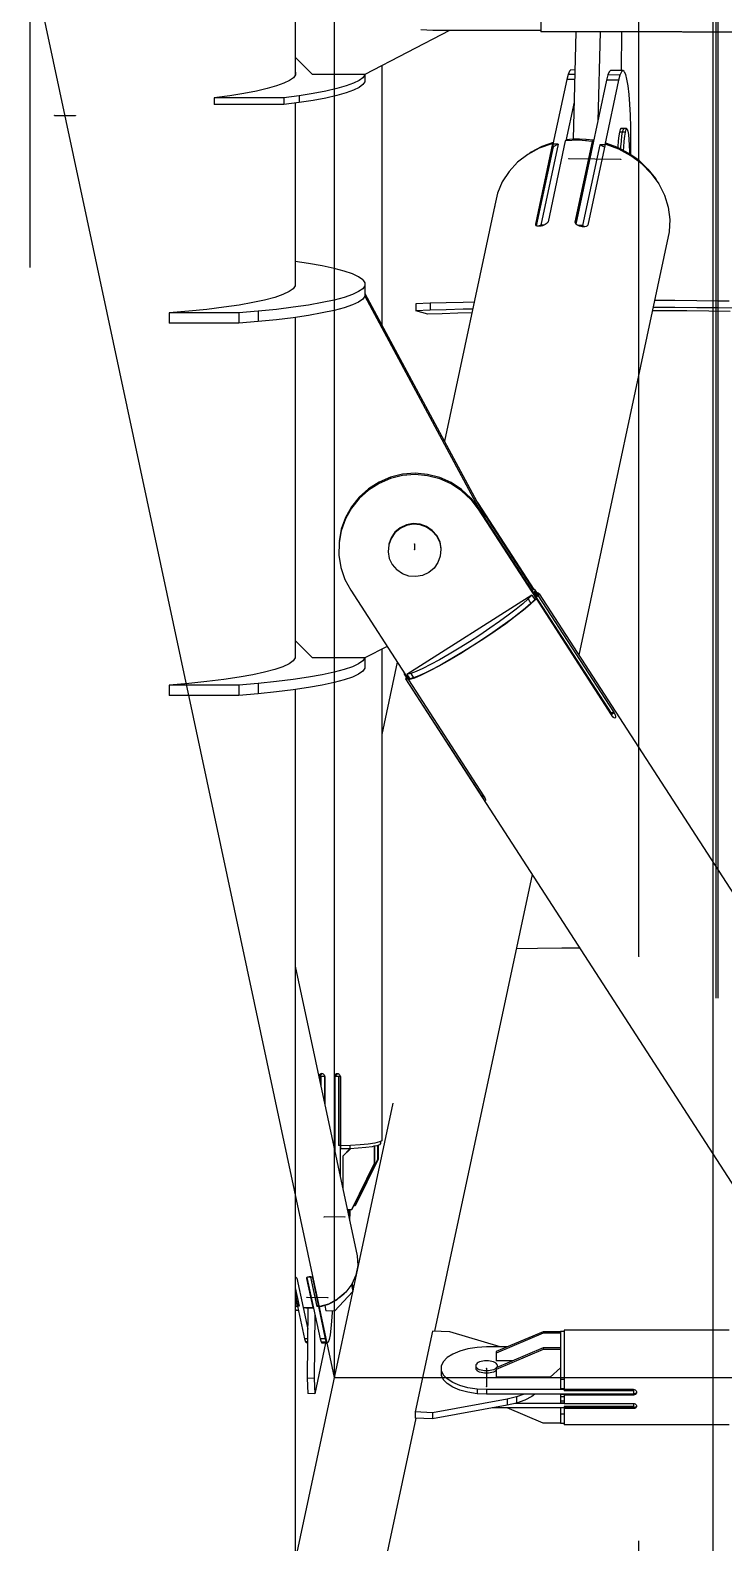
# Model space of a CAD drawing. Header units: millimetres. Extents: x 150209.93 to 150215.05, y 136675.65 to 136679.93.
# Drawn here: x 150211.2963 to 150211.3362, y 136676.8832 to 136676.9703 of the extents above; entities that cross this region are included whole.
import ezdxf

# ---------------------------------------------------------------- set-up
doc = ezdxf.new("R2010")
doc.units = ezdxf.units.MM
doc.header["$LTSCALE"] = 0.25
for name, pattern in [('CENTER', [50.8, 31.75, -6.35, 6.35, -6.35]), ('XKITLINE00', [0]), ('XKITLINE02', [4, 2, -2])]:
    doc.linetypes.add(name, pattern=pattern)

# ---------------------------------------------------------------- blocks, each defined once
blk = doc.blocks.new('çatıı')
at = {"color": 8, "linetype": 'CENTER'}
for p, q in [((12015, 6431.43), (12015, 8100.54)), ((11840, 5629.8), (11840, 7286.23)), ((11927.5, 6310.27), (11927.5, 7130.27)), ((11840, 5900.27), (12015, 6720.27)), ((11927.5, 6310.27), (11840, 6720.27)), ((12370, 5900.27), (11840, 6720.27)), ((11847, 6673.49), (11852.97, 6673.42)), ((11994.88, 6661.04), (12009.79, 6660.85)), ((11950.5, 6550.14), (11950.5, 6548.49)), ((12015, 4763.35), (12015, 6431.43)), ((11930.48, 6356.42), (11924.51, 6356.49)), ((11925.57, 6333.24), (11919.6, 6333.32)), ((11971.21, 6312.93), (11971.21, 6307.62)), ((11927.5, 6310.27), (12282.5, 6310.27))]:
    blk.add_line(p, q, dxfattribs=at)
at = {"color": 116, "linetype": 'XKITLINE02', "true_color": 0x136734}
for p, q in [((12037.15, 7919.31), (12037.16, 6234.33)), ((12037.69, 7919.31), (12037.69, 6234.33)), ((12036.31, 6743.1), (12036.31, 6697.45)), ((12036.31, 6458.54), (12036.31, 6374.55))]:
    blk.add_line(p, q, dxfattribs=at)
at = {"color": 8, "linetype": 'XKITLINE00'}
for p, q in [((11916.2, 6748.43), (11916.2, 6690.26)), ((11986.8, 6725.29), (11986.8, 6697.98)), ((11960.56, 6697.88), (11936.2, 6685.3)), ((11955.8, 6697.88), (11952.35, 6698.15)), ((11986.8, 6697.88), (11955.8, 6697.88)), ((11986.8, 6697.98), (11986.8, 6697.54)), ((11986.8, 6697.54), (11986.8, 6697.51)), ((12026.8, 6697.54), (11986.8, 6697.54)), ((12026.8, 6697.51), (11986.8, 6697.51)), ((11996.92, 6697.51), (11996.11, 6666.61)), ((12003.89, 6697.51), (12003.21, 6671.87)), ((12010.07, 6697.51), (12009.89, 6686.36)), ((12026.8, 6697.54), (12026.8, 6697.51)), ((12027.11, 6697.53), (12026.8, 6697.54)), ((12027.11, 6697.51), (12026.8, 6697.51)), ((12027.39, 6697.51), (12027.11, 6697.53)), ((12027.39, 6697.51), (12027.11, 6697.51)), ((12027.63, 6697.48), (12027.39, 6697.51)), ((12027.8, 6697.45), (12027.63, 6697.48)), ((12182.19, 6697.45), (12027.8, 6697.45)), ((11916.2, 6690.26), (11916.2, 6685.1)), ((11921.2, 6685.3), (11916.2, 6690.26)), ((11916.2, 6686.02), (11916.23, 6685.97)), ((11916.23, 6685.97), (11916.23, 6685.15)), ((11941.07, 6687.82), (11941.07, 6613.22)), ((11995.07, 6686.21), (11994.67, 6685.28)), ((11995.47, 6686.55), (11995.07, 6686.21)), ((11996.64, 6686.53), (11995.47, 6686.55)), ((12006.51, 6686.06), (12006.11, 6685.14)), ((12006.91, 6686.4), (12006.51, 6686.06)), ((12010.39, 6686.36), (12006.91, 6686.4)), ((12009.99, 6686.02), (12009.59, 6685.09)), ((12010.39, 6686.36), (12009.99, 6686.02)), ((12010.78, 6686.11), (12010.39, 6686.36)), ((12010.78, 6686.11), (12011.16, 6685.28)), ((11910.81, 6681.95), (11908.16, 6681.2)), ((11912.96, 6682.72), (11910.81, 6681.95)), ((11914.59, 6683.52), (11912.96, 6682.72)), ((11915.68, 6684.33), (11914.59, 6683.52)), ((11916.23, 6685.15), (11915.68, 6684.33)), ((11936.2, 6685.3), (11921.2, 6685.3)), ((11930.81, 6681.95), (11928.16, 6681.2)), ((11932.96, 6682.72), (11930.81, 6681.95)), ((11934.59, 6683.52), (11932.96, 6682.72)), ((11934.59, 6681.53), (11932.96, 6680.74)), ((11935.68, 6684.33), (11934.59, 6683.52)), ((11935.68, 6682.34), (11934.59, 6681.53)), ((11936.23, 6685.15), (11935.68, 6684.33)), ((11936.23, 6683.16), (11935.68, 6682.34)), ((11936.23, 6685.32), (11936.23, 6685.15)), ((11936.23, 6685.15), (11936.23, 6683.16)), ((11994.29, 6683.8), (11990.32, 6665.19)), ((11994.67, 6685.28), (11994.29, 6683.8)), ((11996.56, 6683.77), (11994.29, 6683.8)), ((11996.6, 6685.26), (11994.67, 6685.28)), ((12005.73, 6683.65), (11996.88, 6642.22)), ((12009.21, 6683.61), (12005.24, 6665)), ((12006.11, 6685.14), (12005.73, 6683.65)), ((12009.21, 6683.61), (12005.73, 6683.65)), ((12009.59, 6685.09), (12006.11, 6685.14)), ((12009.59, 6685.09), (12009.21, 6683.61)), ((12011.16, 6685.28), (12011.51, 6683.88)), ((12011.51, 6683.88), (12011.82, 6681.95)), ((12011.82, 6681.95), (12012.1, 6679.54)), ((11897.34, 6679.16), (11892.88, 6678.56)), ((11912.88, 6678.56), (11892.88, 6678.56)), ((11892.88, 6678.56), (11892.88, 6676.58)), ((11901.4, 6679.8), (11897.34, 6679.16)), ((11905.01, 6680.48), (11901.4, 6679.8)), ((11908.16, 6681.2), (11905.01, 6680.48)), ((11917.34, 6679.16), (11912.88, 6678.56)), ((11912.88, 6678.56), (11912.88, 6676.58)), ((11917.34, 6677.17), (11912.88, 6676.58)), ((11921.4, 6679.8), (11917.34, 6679.16)), ((11917.34, 6679.16), (11917.34, 6677.17)), ((11921.4, 6677.81), (11917.34, 6677.17)), ((11925.01, 6680.48), (11921.4, 6679.8)), ((11925.01, 6678.49), (11921.4, 6677.81)), ((11928.16, 6681.2), (11925.01, 6680.48)), ((11928.16, 6679.21), (11925.01, 6678.49)), ((11930.81, 6679.96), (11928.16, 6679.21)), ((11932.96, 6680.74), (11930.81, 6679.96)), ((11996.39, 6677.29), (11994.01, 6666.13)), ((12012.1, 6679.54), (12012.32, 6676.71)), ((11912.88, 6676.58), (11892.88, 6676.58)), ((11916.2, 6677.02), (11916.2, 6624.43)), ((12012.32, 6676.71), (12012.5, 6673.52)), ((12012.5, 6673.52), (12012.61, 6670.06)), ((12009.46, 6668.68), (12009.27, 6667.57)), ((12009.66, 6669.4), (12009.46, 6668.68)), ((12010.25, 6668.67), (12009.46, 6668.68)), ((12009.87, 6669.69), (12009.66, 6669.4)), ((12010.67, 6669.68), (12009.87, 6669.69)), ((12010.25, 6668.67), (12010.06, 6667.56)), ((12010.25, 6668.67), (12010.06, 6667.56)), ((12010.46, 6669.39), (12010.25, 6668.67)), ((12010.46, 6669.39), (12010.25, 6668.67)), ((12011.05, 6668.66), (12010.25, 6668.67)), ((12010.67, 6669.68), (12010.46, 6669.39)), ((12010.67, 6669.68), (12010.46, 6669.39)), ((12011.46, 6669.67), (12010.67, 6669.68)), ((12011.05, 6668.66), (12010.86, 6667.55)), ((12011.25, 6669.38), (12011.05, 6668.66)), ((12011.46, 6669.67), (12011.25, 6669.38)), ((12011.67, 6669.52), (12011.46, 6669.67)), ((12011.67, 6669.52), (12011.86, 6668.93)), ((12011.86, 6668.93), (12012.03, 6667.94)), ((12012.61, 6670.06), (12012.66, 6666.41)), ((11987.13, 6664.51), (11984.07, 6662.9)), ((11990.21, 6665.39), (11985.25, 6642.14)), ((11990.26, 6664.3), (11985.44, 6641.74)), ((11990.35, 6664.44), (11985.5, 6641.7)), ((11989.97, 6665.34), (11986.36, 6664.03)), ((11991.78, 6665.18), (11986.82, 6641.92)), ((11987.13, 6664.51), (11987.08, 6664.29)), ((11990.42, 6665.68), (11987.13, 6664.51)), ((11993.86, 6666.12), (11988.9, 6642.86)), ((11990.21, 6665.39), (11989.97, 6665.34)), ((11990.21, 6665.39), (11990.26, 6664.3)), ((11990.32, 6665.14), (11990.24, 6664.75)), ((11990.24, 6664.75), (11990.27, 6664.05)), ((11991.78, 6665.18), (11990.32, 6665.19)), ((11990.32, 6665.19), (11990.35, 6664.44)), ((11991.78, 6665.18), (11990.35, 6664.44)), ((11997.72, 6666.34), (11993.86, 6666.12)), ((11994.08, 6666.42), (11994.02, 6666.13)), ((11996.01, 6666.61), (11994.08, 6666.42)), ((11996.01, 6666.61), (11995.93, 6666.24)), ((11997.95, 6666.65), (11996.01, 6666.61)), ((12001.61, 6666.02), (11996.65, 6642.76)), ((12001.66, 6664.96), (11996.82, 6642.29)), ((12001.61, 6666.02), (11997.72, 6666.34)), ((11999.9, 6666.56), (11997.95, 6666.65)), ((12003.77, 6665.02), (11998.81, 6641.77)), ((11999.9, 6666.56), (11999.81, 6666.17)), ((12001.84, 6666.32), (11999.9, 6666.56)), ((12005.33, 6665.19), (12000.36, 6641.94)), ((12001.61, 6666.02), (12001.66, 6664.96)), ((12001.84, 6666.32), (12001.64, 6665.39)), ((12001.64, 6665.39), (12001.67, 6664.66)), ((12001.84, 6666.32), (12001.87, 6665.59)), ((12005.24, 6665), (12003.77, 6665.02)), ((12005.14, 6664.32), (12003.77, 6665.02)), ((12005.24, 6665), (12005.24, 6664.81)), ((12005.58, 6665.14), (12005.33, 6665.19)), ((12005.55, 6665.49), (12005.48, 6665.16)), ((12008.97, 6664.23), (12005.55, 6665.49)), ((12009.3, 6663.74), (12005.58, 6665.14)), ((12008.97, 6664.23), (12008.9, 6663.89)), ((12008.98, 6664.41), (12008.97, 6664.23)), ((12012.16, 6662.54), (12008.97, 6664.23)), ((12009.11, 6666.12), (12008.98, 6664.41)), ((12009.27, 6667.57), (12009.11, 6666.12)), ((12009.78, 6664.4), (12009.75, 6663.81)), ((12009.78, 6664.4), (12009.75, 6663.81)), ((12009.9, 6666.11), (12009.78, 6664.4)), ((12009.9, 6666.11), (12009.78, 6664.4)), ((12010.06, 6667.56), (12009.9, 6666.11)), ((12010.06, 6667.56), (12009.9, 6666.11)), ((12010.57, 6664.39), (12010.53, 6663.4)), ((12010.7, 6666.1), (12010.57, 6664.39)), ((12010.86, 6667.55), (12010.7, 6666.1)), ((12012.03, 6667.94), (12012.16, 6666.59)), ((12012.16, 6666.59), (12012.26, 6664.95)), ((12012.26, 6664.95), (12012.31, 6663.1)), ((12012.66, 6666.41), (12012.65, 6662.66)), ((11980.15, 6659.98), (11977.69, 6657.33)), ((11983.06, 6662.23), (11980.15, 6659.98)), ((11986.36, 6664.03), (11983.06, 6662.23)), ((11984.07, 6662.9), (11983.46, 6662.45)), ((12012.75, 6661.85), (12009.3, 6663.74)), ((12015.07, 6660.47), (12012.16, 6662.54)), ((12012.31, 6663.1), (12012.32, 6662.43)), ((12012.65, 6662.66), (12012.64, 6662.2)), ((12015.87, 6659.52), (12012.75, 6661.85)), ((12017.62, 6658.05), (12015.07, 6660.47)), ((11977.69, 6657.33), (11975.75, 6654.35)), ((12015.87, 6659.52), (12018.55, 6656.81)), ((12017.62, 6658.05), (12019.76, 6655.34)), ((12018.55, 6656.81), (12020.75, 6653.77)), ((11974.37, 6651.11), (11973.59, 6647.69)), ((11975.75, 6654.35), (11974.37, 6651.11)), ((12019.76, 6655.34), (12020.29, 6654.42)), ((12020.75, 6653.77), (12022.41, 6650.5)), ((11973.59, 6647.69), (11959.08, 6579.7)), ((11973.59, 6647.69), (11973.58, 6647.4)), ((12022.41, 6650.5), (12023.48, 6647.05)), ((12023.48, 6647.05), (12023.94, 6643.53)), ((11988.64, 6642.46), (11988.38, 6642.26)), ((11988.77, 6642.63), (11988.64, 6642.46)), ((11988.81, 6642.67), (11988.77, 6642.63)), ((11988.9, 6642.86), (11988.81, 6642.67)), ((11996.65, 6642.76), (11996.66, 6642.57)), ((11996.66, 6642.57), (11996.68, 6642.53)), ((11996.68, 6642.53), (11996.76, 6642.36)), ((11996.76, 6642.36), (11996.94, 6642.15)), ((12023.94, 6643.53), (12023.78, 6640.02)), ((11985.25, 6642.14), (11985.25, 6641.95)), ((11985.25, 6641.95), (11985.35, 6641.8)), ((11985.53, 6641.68), (11985.35, 6641.8)), ((11985.79, 6641.6), (11985.53, 6641.68)), ((11986.12, 6641.57), (11985.79, 6641.6)), ((11986.49, 6641.58), (11986.12, 6641.57)), ((11986.82, 6641.92), (11986.13, 6641.57)), ((11986.89, 6641.64), (11986.49, 6641.58)), ((11987.74, 6641.91), (11986.82, 6641.92)), ((11987.3, 6641.75), (11986.89, 6641.64)), ((11987.7, 6641.89), (11987.3, 6641.75)), ((11988.07, 6642.06), (11987.7, 6641.89)), ((11988.38, 6642.26), (11988.07, 6642.06)), ((11997.21, 6641.95), (11996.94, 6642.15)), ((11997.54, 6641.76), (11997.21, 6641.95)), ((11998.81, 6641.77), (11997.5, 6641.79)), ((11997.92, 6641.61), (11997.54, 6641.76)), ((12023.78, 6640.02), (11997.77, 6518.16)), ((11998.32, 6641.5), (11997.92, 6641.61)), ((11998.74, 6641.43), (11998.32, 6641.5)), ((11999.15, 6641.4), (11998.74, 6641.43)), ((11999.48, 6641.42), (11998.81, 6641.77)), ((11999.52, 6641.43), (11999.15, 6641.4)), ((11999.84, 6641.5), (11999.52, 6641.43)), ((12000.1, 6641.61), (11999.84, 6641.5)), ((12000.28, 6641.76), (12000.1, 6641.61)), ((12000.36, 6641.94), (12000.28, 6641.76)), ((11920.04, 6630.88), (11916.2, 6631.45)), ((11923.97, 6630.18), (11920.04, 6630.88)), ((11927.4, 6629.44), (11923.97, 6630.18)), ((11930.3, 6628.66), (11927.4, 6629.44)), ((11916.2, 6625.36), (11916.22, 6625.32)), ((11916.22, 6625.32), (11916.22, 6624.46)), ((11932.65, 6627.86), (11930.3, 6628.66)), ((11934.43, 6627.03), (11932.65, 6627.86)), ((11935.62, 6626.18), (11934.43, 6627.03)), ((11935.62, 6626.18), (11936.22, 6625.32)), ((11936.22, 6625.32), (11936.22, 6621.49)), ((11910.3, 6621.12), (11907.4, 6620.34)), ((11912.65, 6621.93), (11910.3, 6621.12)), ((11914.43, 6622.76), (11912.65, 6621.93)), ((11915.62, 6623.61), (11914.43, 6622.76)), ((11916.22, 6624.46), (11915.62, 6623.61)), ((11930.3, 6621.12), (11927.4, 6620.34)), ((11932.65, 6621.93), (11930.3, 6621.12)), ((11934.43, 6622.76), (11932.65, 6621.93)), ((11935.62, 6623.61), (11934.43, 6622.76)), ((11935.62, 6620.63), (11934.43, 6619.78)), ((11936.22, 6624.46), (11935.62, 6623.61)), ((11936.22, 6621.49), (11935.62, 6620.63)), ((11936.22, 6622.25), (11969.73, 6559.86)), ((11936.22, 6621.49), (11969.52, 6559.49)), ((11885.55, 6617.1), (11879.95, 6616.62)), ((11879.95, 6616.62), (11879.95, 6613.65)), ((11899.95, 6616.62), (11879.95, 6616.62)), ((11890.79, 6617.65), (11885.55, 6617.1)), ((11895.63, 6618.25), (11890.79, 6617.65)), ((11900.04, 6618.9), (11895.63, 6618.25)), ((11905.55, 6617.1), (11899.95, 6616.62)), ((11899.95, 6616.62), (11899.95, 6613.65)), ((11903.97, 6619.6), (11900.04, 6618.9)), ((11907.4, 6620.34), (11903.97, 6619.6)), ((11910.79, 6617.65), (11905.55, 6617.1)), ((11905.55, 6617.1), (11905.55, 6614.13)), ((11915.63, 6618.25), (11910.79, 6617.65)), ((11920.04, 6618.9), (11915.63, 6618.25)), ((11923.97, 6619.6), (11920.04, 6618.9)), ((11923.97, 6616.63), (11920.04, 6615.93)), ((11927.4, 6620.34), (11923.97, 6619.6)), ((11927.4, 6617.37), (11923.97, 6616.63)), ((11930.3, 6618.15), (11927.4, 6617.37)), ((11932.65, 6618.95), (11930.3, 6618.15)), ((11934.43, 6619.78), (11932.65, 6618.95)), ((11955.03, 6619.4), (11950.9, 6619.23)), ((11950.9, 6619.23), (11950.9, 6617.23)), ((11955.03, 6617.4), (11950.9, 6617.23)), ((11954.32, 6616.26), (11950.9, 6617.23)), ((11958.45, 6616.42), (11954.32, 6616.26)), ((11959.57, 6619.55), (11955.03, 6619.4)), ((11955.03, 6619.4), (11955.03, 6617.4)), ((11959.57, 6617.55), (11955.03, 6617.4)), ((11962.99, 6616.57), (11958.45, 6616.42)), ((11964.48, 6619.68), (11959.57, 6619.55)), ((11964.48, 6617.68), (11959.57, 6617.55)), ((11967.02, 6616.69), (11962.99, 6616.57)), ((11967.68, 6619.76), (11964.48, 6619.68)), ((11967.25, 6617.75), (11964.48, 6617.68)), ((12022.42, 6617.23), (12018.92, 6617.24)), ((12025.4, 6618.17), (12019.13, 6618.2)), ((12025.4, 6620.17), (12019.55, 6620.2)), ((12028.82, 6617.2), (12022.42, 6617.23)), ((12031.7, 6620.13), (12025.4, 6620.17)), ((12031.7, 6618.13), (12025.4, 6618.17)), ((12035.12, 6617.15), (12028.82, 6617.2)), ((12037.86, 6620.06), (12031.7, 6620.13)), ((12037.86, 6618.06), (12031.7, 6618.13)), ((12041.28, 6617.09), (12035.12, 6617.15)), ((12041, 6620.02), (12037.86, 6620.06)), ((12043, 6617.99), (12037.86, 6618.06)), ((11899.95, 6613.65), (11879.95, 6613.65)), ((11905.55, 6614.13), (11899.95, 6613.65)), ((11910.79, 6614.67), (11905.55, 6614.13)), ((11915.63, 6615.27), (11910.79, 6614.67)), ((11920.04, 6615.93), (11915.63, 6615.27)), ((11916.19, 6615.36), (11916.2, 6522.35)), ((11943.6, 6569.38), (11940.29, 6567.97)), ((11943.6, 6569), (11940.29, 6567.59)), ((11947.09, 6570.22), (11943.6, 6569.38)), ((11947.09, 6569.84), (11943.6, 6569)), ((11950.68, 6570.49), (11947.09, 6570.22)), ((11950.68, 6570.11), (11947.09, 6569.84)), ((11954.27, 6570.16), (11950.68, 6570.49)), ((11954.27, 6569.78), (11950.68, 6570.11)), ((11957.75, 6569.26), (11954.27, 6570.16)), ((11957.75, 6568.88), (11954.27, 6569.78)), ((11961.04, 6567.79), (11957.75, 6569.26)), ((11961.04, 6567.41), (11957.75, 6568.88)), ((11937.25, 6566.04), (11934.58, 6563.65)), ((11937.25, 6565.66), (11934.58, 6563.27)), ((11940.29, 6567.97), (11937.25, 6566.04)), ((11940.29, 6567.59), (11937.25, 6565.66)), ((11964.03, 6565.82), (11961.04, 6567.79)), ((11964.03, 6565.43), (11961.04, 6567.41)), ((11966.66, 6563.37), (11964.03, 6565.82)), ((11966.66, 6562.99), (11964.03, 6565.43)), ((11932.35, 6560.85), (11930.61, 6557.72)), ((11932.35, 6560.47), (11930.61, 6557.34)), ((11934.58, 6563.65), (11932.35, 6560.85)), ((11934.58, 6563.27), (11932.35, 6560.47)), ((11966.66, 6563.37), (11966.66, 6562.99)), ((11966.66, 6563.37), (11968.85, 6560.54)), ((11966.66, 6562.99), (11968.85, 6560.16)), ((11968.32, 6562.49), (11968.85, 6561.81)), ((11968.85, 6561.81), (11984.84, 6537.06)), ((11968.85, 6561.81), (11968.85, 6561.51)), ((11968.85, 6560.54), (12007.06, 6501.42)), ((11968.85, 6560.54), (11968.85, 6560.16)), ((11968.85, 6560.16), (11985.47, 6534.44)), ((11969.12, 6561.01), (11984.67, 6536.95)), ((11969.73, 6559.86), (11970.68, 6557.69)), ((11969.73, 6559.86), (11969.73, 6559.16)), ((11930.61, 6557.72), (11929.41, 6554.36)), ((11930.61, 6557.34), (11929.41, 6553.97)), ((11948.19, 6555.67), (11946.39, 6554.83)), ((11948.19, 6555.57), (11946.39, 6554.73)), ((11948.19, 6555.57), (11946.39, 6554.73)), ((11948.19, 6555.46), (11946.39, 6554.63)), ((11950.14, 6556.02), (11948.19, 6555.67)), ((11950.14, 6555.91), (11948.19, 6555.57)), ((11950.14, 6555.91), (11948.19, 6555.57)), ((11950.14, 6555.81), (11948.19, 6555.46)), ((11952.12, 6555.85), (11950.14, 6556.02)), ((11952.12, 6555.75), (11950.14, 6555.91)), ((11952.12, 6555.75), (11950.14, 6555.91)), ((11952.12, 6555.65), (11950.14, 6555.81)), ((11953.99, 6555.18), (11952.12, 6555.85)), ((11953.99, 6555.08), (11952.12, 6555.75)), ((11953.99, 6555.08), (11952.12, 6555.75)), ((11953.99, 6554.98), (11952.12, 6555.65)), ((11929.41, 6554.36), (11928.79, 6550.84)), ((11929.41, 6553.97), (11928.79, 6550.46)), ((11943.74, 6551.95), (11943.07, 6550.1)), ((11943.74, 6551.85), (11943.07, 6549.99)), ((11943.74, 6551.85), (11943.07, 6549.99)), ((11943.74, 6551.74), (11943.07, 6549.89)), ((11944.88, 6553.56), (11943.74, 6551.95)), ((11944.88, 6553.46), (11943.74, 6551.85)), ((11944.88, 6553.46), (11943.74, 6551.85)), ((11944.88, 6553.36), (11943.74, 6551.74)), ((11946.39, 6554.83), (11944.88, 6553.56)), ((11946.39, 6554.73), (11944.88, 6553.46)), ((11946.39, 6554.73), (11944.88, 6553.46)), ((11946.39, 6554.63), (11944.88, 6553.36)), ((11946.39, 6554.83), (11946.39, 6554.73)), ((11946.39, 6554.73), (11946.39, 6554.63)), ((11955.61, 6554.06), (11953.99, 6555.18)), ((11955.61, 6553.96), (11953.99, 6555.08)), ((11955.61, 6553.96), (11953.99, 6555.08)), ((11955.61, 6553.85), (11953.99, 6554.98)), ((11955.61, 6554.06), (11956.89, 6552.55)), ((11955.61, 6553.96), (11956.89, 6552.45)), ((11955.61, 6553.96), (11956.89, 6552.45)), ((11955.61, 6553.85), (11956.89, 6552.35)), ((11956.89, 6552.55), (11956.89, 6552.45)), ((11956.89, 6552.55), (11957.74, 6550.77)), ((11956.89, 6552.45), (11957.74, 6550.67)), ((11956.89, 6552.45), (11957.74, 6550.67)), ((11956.89, 6552.45), (11956.89, 6552.35)), ((11956.89, 6552.35), (11957.74, 6550.57)), ((11928.79, 6550.46), (11928.76, 6546.89)), ((11928.76, 6546.89), (11929.32, 6543.36)), ((11943.07, 6549.89), (11942.9, 6547.93)), ((11942.9, 6547.93), (11943.25, 6545.99)), ((11957.92, 6546.67), (11957.25, 6544.82)), ((11957.74, 6550.77), (11958.09, 6548.84)), ((11957.74, 6550.67), (11958.09, 6548.73)), ((11957.74, 6550.67), (11958.09, 6548.73)), ((11957.74, 6550.57), (11958.09, 6548.63)), ((11958.09, 6548.63), (11957.92, 6546.67)), ((11929.32, 6543.36), (11930.46, 6539.97)), ((11943.25, 6545.99), (11944.1, 6544.21)), ((11944.1, 6544.21), (11945.38, 6542.71)), ((11947.01, 6541.59), (11945.38, 6542.71)), ((11956.11, 6543.2), (11954.6, 6541.94)), ((11957.25, 6544.82), (11956.11, 6543.2)), ((11930.46, 6539.97), (11932.14, 6536.82)), ((11948.87, 6540.92), (11947.01, 6541.59)), ((11950.85, 6540.75), (11948.87, 6540.92)), ((11952.8, 6541.1), (11950.85, 6540.75)), ((11954.6, 6541.94), (11952.8, 6541.1)), ((11932.14, 6536.82), (11948.77, 6511.1)), ((11984.28, 6535.44), (11948.33, 6512.58)), ((11983.18, 6534.32), (11981.65, 6532.95)), ((11984.28, 6535.44), (11983.18, 6534.32)), ((11983.18, 6534.32), (11983.99, 6533.06)), ((11985.19, 6534.09), (11983.78, 6532.73)), ((11985.09, 6534.18), (11983.99, 6533.06)), ((11984.9, 6537.1), (11984.26, 6536.69)), ((11984.28, 6535.44), (11985.09, 6534.18)), ((11984.91, 6536.24), (11984.66, 6536.08)), ((11985.07, 6536.99), (11984.9, 6537.1)), ((11985.07, 6536.56), (11984.91, 6536.24)), ((11984.91, 6536.24), (11985.71, 6534.99)), ((11985.07, 6536.99), (11985.88, 6535.74)), ((11985.07, 6536.99), (11985.12, 6536.81)), ((11985.12, 6536.81), (11985.07, 6536.56)), ((11985.07, 6536.56), (11985.88, 6535.31)), ((11985.47, 6534.44), (11985.09, 6534.19)), ((11985.47, 6534.42), (11985.09, 6534.18)), ((11985.47, 6534.42), (11985.19, 6534.09)), ((11986.1, 6535.23), (11985.47, 6534.83)), ((11985.71, 6534.99), (11985.47, 6534.83)), ((11985.47, 6534.59), (12007.06, 6501.19)), ((11985.47, 6534.59), (11985.47, 6534.44)), ((11985.47, 6534.42), (12007.06, 6501.02)), ((11985.88, 6535.31), (11985.71, 6534.99)), ((11986.1, 6536.1), (11985.78, 6535.89)), ((11985.88, 6535.74), (11985.93, 6535.56)), ((11985.93, 6535.56), (11985.88, 6535.31)), ((11986.1, 6536.1), (11986.35, 6535.83)), ((11986.35, 6535.83), (11986.1, 6535.23)), ((11986.1, 6535.23), (12007.69, 6501.83)), ((11986.35, 6535.83), (12262.11, 6109.19)), ((11977.48, 6529.66), (11974.94, 6527.81)), ((11979.48, 6529.23), (11976.74, 6527.19)), ((11979.73, 6531.39), (11977.48, 6529.66)), ((11980.54, 6530.14), (11978.29, 6528.41)), ((11981.85, 6531.1), (11979.48, 6529.23)), ((11981.65, 6532.95), (11979.73, 6531.39)), ((11982.46, 6531.7), (11980.54, 6530.14)), ((11983.78, 6532.73), (11981.85, 6531.1)), ((11983.99, 6533.06), (11982.46, 6531.7)), ((11972.19, 6525.88), (11969.29, 6523.93)), ((11973.7, 6525.05), (11970.46, 6522.85)), ((11974.94, 6527.81), (11972.19, 6525.88)), ((11975.75, 6526.56), (11973, 6524.63)), ((11976.74, 6527.19), (11973.7, 6525.05)), ((11978.29, 6528.41), (11975.75, 6526.56)), ((11916.2, 6522.35), (11916.2, 6517.3)), ((11921.2, 6517.39), (11916.2, 6522.35)), ((11942.6, 6520.64), (11936.2, 6517.39)), ((11966.31, 6522), (11963.33, 6520.15)), ((11967.12, 6520.69), (11963.78, 6518.61)), ((11967.12, 6520.75), (11964.14, 6518.89)), ((11969.29, 6523.93), (11966.31, 6522)), ((11970.46, 6522.85), (11967.12, 6520.69)), ((11970.09, 6522.68), (11967.12, 6520.75)), ((11973, 6524.63), (11970.09, 6522.68)), ((11915.62, 6516.48), (11914.43, 6515.64)), ((11916.22, 6517.34), (11915.62, 6516.48)), ((11916.2, 6518.24), (11916.22, 6518.2)), ((11916.22, 6518.2), (11916.22, 6517.34)), ((11936.2, 6517.39), (11921.2, 6517.39)), ((11935.62, 6516.48), (11934.43, 6515.64)), ((11936.22, 6517.34), (11935.62, 6516.48)), ((11936.22, 6517.4), (11936.22, 6514.36)), ((11941.07, 6519.86), (11941.07, 6378.42)), ((11945.51, 6516.13), (11941.07, 6495.31)), ((11957.68, 6516.83), (11955.14, 6515.46)), ((11960.54, 6516.68), (11957.5, 6514.96)), ((11960.43, 6518.41), (11957.68, 6516.83)), ((11961.24, 6517.15), (11958.49, 6515.58)), ((11963.33, 6520.15), (11960.43, 6518.41)), ((11963.78, 6518.61), (11960.54, 6516.68)), ((11964.14, 6518.89), (11961.24, 6517.15)), ((11900.04, 6511.78), (11895.63, 6511.13)), ((11903.97, 6512.48), (11900.04, 6511.78)), ((11907.4, 6513.22), (11903.97, 6512.48)), ((11910.3, 6514), (11907.4, 6513.22)), ((11912.65, 6514.81), (11910.3, 6514)), ((11914.43, 6515.64), (11912.65, 6514.81)), ((11920.04, 6511.78), (11915.63, 6511.13)), ((11923.97, 6512.48), (11920.04, 6511.78)), ((11927.4, 6513.22), (11923.97, 6512.48)), ((11930.3, 6514), (11927.4, 6513.22)), ((11932.65, 6514.81), (11930.3, 6514)), ((11932.65, 6511.83), (11930.3, 6511.02)), ((11934.43, 6515.64), (11932.65, 6514.81)), ((11934.43, 6512.66), (11932.65, 6511.83)), ((11935.62, 6513.51), (11934.43, 6512.66)), ((11936.22, 6514.36), (11935.62, 6513.51)), ((11947.52, 6513.02), (11947.49, 6512.88)), ((11947.49, 6512.88), (11947.55, 6512.7)), ((11947.55, 6512.7), (11948.36, 6511.45)), ((11947.71, 6512.59), (11947.55, 6512.7)), ((11947.78, 6512.63), (11947.71, 6512.59)), ((11947.71, 6512.59), (11948.52, 6511.34)), ((11948.09, 6511.86), (11947.88, 6511.36)), ((11949.44, 6512.86), (11948.33, 6512.58)), ((11948.33, 6512.58), (11949.14, 6511.32)), ((11950.97, 6513.45), (11949.44, 6512.86)), ((11949.44, 6512.86), (11950.25, 6511.61)), ((11951.78, 6512.19), (11950.25, 6511.61)), ((11952.38, 6512.35), (11950.46, 6511.55)), ((11952.89, 6514.32), (11950.97, 6513.45)), ((11953.69, 6513.07), (11951.78, 6512.19)), ((11954.75, 6513.5), (11952.38, 6512.35)), ((11955.14, 6515.46), (11952.89, 6514.32)), ((11955.95, 6514.2), (11953.69, 6513.07)), ((11957.5, 6514.96), (11954.75, 6513.5)), ((11958.49, 6515.58), (11955.95, 6514.2)), ((11885.55, 6509.98), (11879.95, 6509.5)), ((11879.95, 6509.5), (11879.95, 6506.52)), ((11899.95, 6509.5), (11879.95, 6509.5)), ((11890.79, 6510.53), (11885.55, 6509.98)), ((11895.63, 6511.13), (11890.79, 6510.53)), ((11905.55, 6509.98), (11899.95, 6509.5)), ((11899.95, 6509.5), (11899.95, 6506.52)), ((11910.79, 6510.53), (11905.55, 6509.98)), ((11905.55, 6509.98), (11905.55, 6507.01)), ((11910.79, 6507.55), (11905.55, 6507.01)), ((11915.63, 6511.13), (11910.79, 6510.53)), ((11915.63, 6508.15), (11910.79, 6507.55)), ((11920.04, 6508.8), (11915.63, 6508.15)), ((11916.2, 6508.24), (11916.2, 5936.52)), ((11923.97, 6509.5), (11920.04, 6508.8)), ((11927.4, 6510.25), (11923.97, 6509.5)), ((11930.3, 6511.02), (11927.4, 6510.25)), ((11947.88, 6511.36), (12223.64, 6084.72)), ((11947.88, 6511.36), (11948.13, 6511.09)), ((11948.59, 6511.38), (11948.13, 6511.09)), ((11948.13, 6511.09), (11969.72, 6477.69)), ((11948.52, 6511.34), (11948.36, 6511.45)), ((11948.59, 6511.38), (11948.52, 6511.34)), ((11949.14, 6511.33), (11948.77, 6511.1)), ((11949.14, 6511.32), (11948.77, 6511.09)), ((11949.04, 6511.11), (11948.77, 6511.09)), ((11948.77, 6511.09), (11970.36, 6477.69)), ((11948.84, 6511.14), (11948.84, 6511.13)), ((11950.46, 6511.55), (11949.04, 6511.11)), ((11950.25, 6511.61), (11949.14, 6511.32)), ((11899.95, 6506.52), (11879.95, 6506.52)), ((11905.55, 6507.01), (11899.95, 6506.52)), ((12007.06, 6501.19), (12006.99, 6501.13)), ((12007.69, 6501.83), (12007.06, 6501.43)), ((12007.06, 6501.42), (12007.06, 6501.19)), ((12007.06, 6501.02), (12007.27, 6500.72)), ((12007.9, 6501.51), (12007.08, 6500.99)), ((12007.27, 6500.72), (12007.5, 6500.45)), ((12007.72, 6500.25), (12007.5, 6500.45)), ((12007.69, 6501.83), (12007.9, 6501.51)), ((12007.92, 6500.11), (12007.72, 6500.25)), ((12007.9, 6501.51), (12008.08, 6501.18)), ((12008.1, 6500.05), (12007.92, 6500.11)), ((12008.08, 6501.18), (12008.24, 6500.88)), ((12008.23, 6500.08), (12008.1, 6500.05)), ((12008.32, 6500.18), (12008.23, 6500.08)), ((12008.24, 6500.88), (12008.3, 6500.73)), ((12008.3, 6500.73), (12008.33, 6500.6)), ((12008.35, 6500.36), (12008.32, 6500.18)), ((12008.33, 6500.6), (12008.35, 6500.36)), ((11969.72, 6477.69), (11969.93, 6477.36)), ((11970.17, 6477.97), (11969.73, 6477.69)), ((11969.93, 6477.36), (11970.14, 6477.05)), ((11970.38, 6477.65), (11969.94, 6477.37)), ((11970.14, 6477.05), (11970.32, 6476.77)), ((11970.36, 6477.69), (11970.55, 6477.36)), ((11970.55, 6477.36), (11970.72, 6477.06)), ((11970.72, 6477.06), (11970.84, 6476.79)), ((11970.32, 6476.77), (11970.41, 6476.63)), ((11970.41, 6476.63), (11970.5, 6476.54)), ((11970.67, 6476.4), (11970.5, 6476.54)), ((11970.81, 6476.33), (11970.67, 6476.4)), ((11970.9, 6476.34), (11970.81, 6476.33)), ((11970.84, 6476.79), (11970.91, 6476.57)), ((11970.93, 6476.42), (11970.9, 6476.34)), ((11970.91, 6476.57), (11970.93, 6476.42)), ((11984.3, 6455.02), (11956.25, 6323.6)), ((11985.83, 6433.73), (11979.74, 6433.63)), ((11992.88, 6433.81), (11985.83, 6433.73)), ((11997.98, 6433.85), (11992.88, 6433.81)), ((11916.2, 6428.61), (11933.99, 6345.24)), ((11923.07, 6397.17), (11923.01, 6396.91)), ((11923.08, 6396.98), (11923.01, 6396.91)), ((11923.01, 6396.91), (11923.01, 6396.67)), ((11923.17, 6397.4), (11923.07, 6397.17)), ((11923.12, 6397.24), (11923.08, 6396.98)), ((11923.08, 6396.98), (11923.08, 6396.36)), ((11923.22, 6397.45), (11923.12, 6397.24)), ((11923.84, 6397.73), (11923.16, 6396.96)), ((11923.58, 6396.92), (11923.16, 6396.96)), ((11923.16, 6396.96), (11923.16, 6395.98)), ((11923.35, 6397.58), (11923.17, 6397.4)), ((11923.59, 6397.69), (11923.35, 6397.58)), ((11923.58, 6396.92), (11923.58, 6394)), ((11924.62, 6396.91), (11923.58, 6396.92)), ((11923.85, 6397.73), (11923.59, 6397.69)), ((11924.1, 6397.68), (11923.85, 6397.73)), ((11924.34, 6397.55), (11924.1, 6397.68)), ((11924.34, 6397.55), (11924.52, 6397.36)), ((11924.52, 6397.36), (11924.64, 6397.12)), ((11924.67, 6396.96), (11924.62, 6396.91)), ((11924.62, 6396.91), (11924.62, 6389.12)), ((11924.64, 6397.12), (11924.68, 6396.86)), ((11924.68, 6396.86), (11924.68, 6388.85)), ((11927.51, 6397.09), (11927.47, 6396.83)), ((11927.53, 6396.9), (11927.47, 6396.83)), ((11927.47, 6396.83), (11927.47, 6376.97)), ((11927.63, 6397.32), (11927.51, 6397.09)), ((11927.57, 6397.16), (11927.51, 6397.09)), ((11927.57, 6397.16), (11927.53, 6396.9)), ((11927.53, 6396.9), (11927.53, 6377.04)), ((11927.68, 6397.38), (11927.57, 6397.16)), ((11928.31, 6397.67), (11927.61, 6396.87)), ((11928.65, 6396.86), (11927.61, 6396.87)), ((11927.61, 6396.87), (11927.61, 6375.14)), ((11927.82, 6397.51), (11927.63, 6397.32)), ((11928.06, 6397.63), (11927.82, 6397.51)), ((11928.32, 6397.67), (11928.06, 6397.63)), ((11928.58, 6397.63), (11928.32, 6397.67)), ((11928.82, 6397.51), (11928.58, 6397.63)), ((11929.12, 6396.88), (11928.65, 6396.86)), ((11928.65, 6396.86), (11928.65, 6377)), ((11929.01, 6397.32), (11928.82, 6397.51)), ((11929.01, 6397.32), (11929.11, 6397.09)), ((11929.11, 6397.09), (11929.18, 6396.83)), ((11929.16, 6396.92), (11929.12, 6396.88)), ((11929.12, 6396.88), (11929.12, 6377.03)), ((11929.18, 6396.83), (11929.18, 6376.97)), ((11927.47, 6376.97), (11927.22, 6376.97)), ((11927.53, 6377.04), (11927.47, 6376.97)), ((11927.61, 6377.13), (11927.5, 6377.01)), ((11927.5, 6377.01), (11927.5, 6376.02)), ((11927.61, 6380.15), (11927.53, 6380.15)), ((11929.12, 6377.03), (11928.65, 6377)), ((11929.1, 6377), (11928.65, 6377)), ((11929.12, 6377.03), (11929.1, 6377)), ((11929.1, 6377), (11929.1, 6368.15)), ((11932.09, 6377.06), (11929.18, 6376.97)), ((11929.22, 6376.98), (11929.22, 6376.03)), ((11931.86, 6377.05), (11931.86, 6376.1)), ((11934.83, 6377.22), (11932.09, 6377.06)), ((11937.21, 6377.45), (11934.83, 6377.22)), ((11939.1, 6377.73), (11937.21, 6377.45)), ((11939.63, 6376.96), (11938.85, 6376.8)), ((11938.95, 6376.82), (11938.95, 6371.95)), ((11940.41, 6378.07), (11939.1, 6377.73)), ((11940.46, 6377.27), (11939.63, 6376.96)), ((11939.9, 6377.07), (11939.9, 6373.02)), ((11940.01, 6377.11), (11940.01, 6373.14)), ((11941.07, 6378.42), (11940.41, 6378.07)), ((11940.75, 6377.6), (11940.46, 6377.27)), ((11940.75, 6378.25), (11940.75, 6377.6)), ((11927.5, 6376.02), (11927.42, 6376.02)), ((11927.61, 6376.14), (11927.5, 6376.02)), ((11931.86, 6376.1), (11929.22, 6376.03)), ((11932.12, 6376.12), (11929.9, 6373.93)), ((11929.9, 6373.93), (11929.9, 6364.4)), ((11932.1, 6376.12), (11930, 6374.05)), ((11931.95, 6376.11), (11930.95, 6375.12)), ((11930.95, 6375.12), (11930.95, 6374.99)), ((11931.94, 6376.11), (11931.06, 6375.24)), ((11934.32, 6376.24), (11931.86, 6376.1)), ((11931.86, 6376.1), (11931.86, 6376.03)), ((11939.9, 6373.02), (11933.44, 6359.7)), ((11940.01, 6373.14), (11933.54, 6359.82)), ((11936.49, 6376.44), (11934.32, 6376.24)), ((11938.29, 6376.68), (11936.49, 6376.44)), ((11938.83, 6376.8), (11938.29, 6376.68)), ((11938.85, 6376.8), (11938.83, 6376.8)), ((11938.85, 6376.8), (11938.85, 6371.83)), ((11938.85, 6376.8), (11938.85, 6376.8)), ((11940.01, 6373.14), (11939.9, 6373.02)), ((11938.85, 6371.83), (11932.38, 6358.51)), ((11938.95, 6371.95), (11932.49, 6358.63)), ((11938.95, 6371.95), (11938.85, 6371.83)), ((11933.44, 6359.7), (11933.01, 6359.71)), ((11933.54, 6359.82), (11933.44, 6359.7)), ((11932.38, 6358.51), (11931.15, 6358.53)), ((11931.54, 6358.52), (11931.56, 6358.27)), ((11931.56, 6358.27), (11931.58, 6357.81)), ((11931.58, 6357.81), (11931.6, 6357.31)), ((11931.6, 6357.31), (11931.6, 6356.78)), ((11931.6, 6356.78), (11931.6, 6356.44)), ((11931.86, 6357.98), (11931.83, 6355.35)), ((11931.86, 6358.52), (11931.86, 6357.98)), ((11932.49, 6358.63), (11932.38, 6358.51)), ((11934.16, 6342.48), (11933.65, 6339.73)), ((11933.99, 6345.24), (11934.16, 6342.48)), ((11916.24, 6339.16), (11916.2, 6339.18)), ((11916.45, 6339.06), (11916.24, 6339.16)), ((11916.59, 6338.95), (11916.45, 6339.06)), ((11916.59, 6338.95), (11916.65, 6338.84)), ((11916.65, 6338.84), (11918.45, 6330.43)), ((11919.45, 6338.91), (11919.44, 6338.8)), ((11919.44, 6338.8), (11921.23, 6330.39)), ((11919.55, 6339.02), (11919.45, 6338.91)), ((11919.54, 6339.01), (11921.26, 6330.94)), ((11919.73, 6339.12), (11919.55, 6339.02)), ((11919.58, 6339.04), (11923.35, 6321.37)), ((11919.95, 6339.19), (11919.73, 6339.12)), ((11920.6, 6339.14), (11919.82, 6339.15)), ((11920.21, 6339.23), (11919.95, 6339.19)), ((11920.48, 6339.24), (11920.21, 6339.23)), ((11920.72, 6339.21), (11920.48, 6339.24)), ((11920.73, 6339.21), (11920.6, 6339.14)), ((11920.6, 6339.14), (11922.39, 6330.73)), ((11920.93, 6339.15), (11920.72, 6339.21)), ((11921.05, 6339.06), (11920.93, 6339.15)), ((11921.05, 6339.06), (11921.14, 6338.97)), ((11921.14, 6338.97), (11922.93, 6330.56)), ((11933.65, 6339.73), (11932.49, 6337.12)), ((11916.2, 6336.1), (11917.33, 6330.8)), ((11916.2, 6334.3), (11916.89, 6331.04)), ((11916.2, 6334.05), (11916.8, 6331.21)), ((11916.2, 6333.31), (11916.77, 6330.64)), ((11932.75, 6334.99), (11927.5, 6329.4)), ((11930.73, 6334.8), (11928.46, 6332.86)), ((11930.11, 6334.19), (11928.74, 6333.1)), ((11930.35, 6334.47), (11930.11, 6334.19)), ((11932.49, 6337.12), (11930.73, 6334.8)), ((11932.34, 6336.93), (11932.75, 6334.99)), ((11932.53, 6337.21), (11932.81, 6335.9)), ((11932.81, 6335.9), (11932.75, 6334.99)), ((11916.77, 6330.64), (11916.2, 6330.83)), ((11916.88, 6330.58), (11916.2, 6330.82)), ((11916.56, 6329.54), (11916.2, 6329.81)), ((11917.15, 6329.53), (11916.56, 6329.54)), ((11916.8, 6331.21), (11916.77, 6330.64)), ((11916.81, 6331.4), (11916.79, 6331)), ((11916.79, 6331), (11916.88, 6330.58)), ((11916.89, 6331.04), (11916.88, 6330.8)), ((11917.33, 6330.8), (11916.88, 6330.8)), ((11916.88, 6330.8), (11918.88, 6321.43)), ((11916.89, 6330.75), (11916.88, 6330.58)), ((11917.33, 6330.8), (11916.89, 6331.04)), ((11918.44, 6330.43), (11919.78, 6324.18)), ((11919.83, 6330.27), (11918.45, 6330.43)), ((11918.53, 6330.42), (11918.55, 6330.3)), ((11919.25, 6330.24), (11918.55, 6330.3)), ((11919.22, 6330.34), (11919.25, 6330.24)), ((11919.94, 6330.21), (11919.25, 6330.24)), ((11919.85, 6330.21), (11919.61, 6310.05)), ((11921.23, 6330.39), (11919.83, 6330.27)), ((11920.64, 6330.22), (11919.94, 6330.21)), ((11920.61, 6330.34), (11920.64, 6330.22)), ((11921.34, 6330.26), (11920.64, 6330.22)), ((11921.26, 6330.94), (11921.23, 6330.39)), ((11921.27, 6331.11), (11921.25, 6330.68)), ((11921.25, 6330.68), (11921.34, 6330.26)), ((11921.36, 6330.69), (11921.34, 6330.26)), ((11922.85, 6330.96), (11922.39, 6330.73)), ((11922.84, 6330.73), (11922.39, 6330.73)), ((11922.85, 6330.92), (11922.84, 6330.73)), ((11922.84, 6330.73), (11924.84, 6321.36)), ((11925.79, 6331.42), (11922.93, 6330.56)), ((11923.03, 6330.59), (11923.04, 6330.51)), ((11925.64, 6331.29), (11923.04, 6330.51)), ((11924.68, 6331), (11925.01, 6329.43)), ((11927.5, 6329.4), (11925.01, 6329.43)), ((11925.63, 6331.37), (11925.64, 6331.29)), ((11928.03, 6332.54), (11925.64, 6331.29)), ((11928.46, 6332.86), (11925.79, 6331.42)), ((11926.81, 6329.01), (11926.66, 6326.52)), ((11926.83, 6329.4), (11926.81, 6329.01)), ((11928.39, 6332.83), (11928.03, 6332.54)), ((11921.82, 6328.56), (11921.6, 6310.02)), ((11926.66, 6326.52), (11926.46, 6324.33)), ((11919.75, 6321.42), (11918.88, 6321.43)), ((11918.88, 6321.43), (11919.14, 6320.55)), ((11919.74, 6320.54), (11919.14, 6320.55)), ((11919.14, 6320.55), (11919.42, 6320.22)), ((11924.84, 6321.36), (11923.35, 6321.37)), ((11923.35, 6321.37), (11923.61, 6320.49)), ((11925.1, 6320.47), (11923.61, 6320.49)), ((11923.61, 6320.49), (11923.89, 6320.16)), ((11924.84, 6321.36), (11925.1, 6320.47)), ((11925.1, 6320.47), (11925.38, 6320.14)), ((11925.67, 6320.39), (11925.38, 6320.14)), ((11925.96, 6321.2), (11925.67, 6320.39)), ((11926.22, 6322.53), (11925.96, 6321.2)), ((11926.46, 6324.33), (11926.22, 6322.53)), ((11955.68, 6323.62), (11950.72, 6300.37)), ((11960.66, 6323.39), (11955.68, 6323.62)), ((11975.1, 6319.05), (11960.66, 6323.39)), ((11987.51, 6323.45), (11974.01, 6317.71)), ((11987.51, 6322.99), (11974.01, 6317.24)), ((11992.51, 6323.45), (11987.51, 6323.45)), ((11987.51, 6323.45), (11987.51, 6322.99)), ((11992.51, 6322.99), (11987.51, 6322.99)), ((11993.51, 6323.52), (11992.51, 6323.52)), ((11992.51, 6323.52), (11992.51, 6323.45)), ((11992.51, 6323.45), (11992.51, 6323.43)), ((11992.51, 6323.43), (11992.51, 6318.33)), ((11993.51, 6323.92), (11993.51, 6306.81)), ((12041, 6323.92), (11993.51, 6323.92)), ((11919.73, 6320.22), (11919.42, 6320.22)), ((11924.87, 6320.15), (11921.79, 6305.61)), ((11925.38, 6320.14), (11923.89, 6320.16)), ((11959.87, 6315.99), (11958.75, 6314.82)), ((11961.48, 6317.02), (11959.87, 6315.99)), ((11963.51, 6317.88), (11961.48, 6317.02)), ((11965.88, 6318.52), (11963.51, 6317.88)), ((11968.49, 6318.92), (11965.88, 6318.52)), ((11971.21, 6319.05), (11968.49, 6318.92)), ((11977.16, 6319.05), (11971.21, 6319.05)), ((11987.51, 6318.78), (11974.01, 6313.03)), ((11987.51, 6318.31), (11974.01, 6312.57)), ((11974.01, 6317.71), (11974.01, 6315.03)), ((11992.51, 6318.78), (11987.51, 6318.78)), ((11987.51, 6318.78), (11987.51, 6318.31)), ((11992.51, 6318.31), (11987.51, 6318.31)), ((11992.51, 6318.33), (11992.51, 6318.31)), ((11992.51, 6318.31), (11992.51, 6318.3)), ((11992.51, 6318.3), (11992.51, 6312.39)), ((11958.75, 6314.82), (11958.18, 6313.57)), ((11958.18, 6313.57), (11958.18, 6310.96)), ((11958.18, 6312.29), (11958.75, 6311.03)), ((11968.16, 6313.89), (11968.11, 6313.63)), ((11968.11, 6313.63), (11968.11, 6312.93)), ((11968.11, 6313.63), (11968.16, 6313.38)), ((11968.11, 6312.93), (11968.16, 6312.68)), ((11968.3, 6314.13), (11968.16, 6313.89)), ((11968.16, 6313.38), (11968.3, 6313.14)), ((11968.16, 6312.68), (11968.3, 6312.43)), ((11968.53, 6314.36), (11968.3, 6314.13)), ((11968.3, 6313.14), (11968.53, 6312.91)), ((11968.3, 6312.43), (11968.53, 6312.2)), ((11968.84, 6314.57), (11968.53, 6314.36)), ((11968.84, 6312.7), (11968.53, 6312.91)), ((11968.84, 6312), (11968.53, 6312.2)), ((11969.22, 6314.74), (11968.84, 6314.57)), ((11969.22, 6312.52), (11968.84, 6312.7)), ((11969.22, 6311.82), (11968.84, 6312)), ((11969.66, 6314.89), (11969.22, 6314.74)), ((11969.66, 6312.38), (11969.22, 6312.52)), ((11969.66, 6311.67), (11969.22, 6311.82)), ((11970.15, 6315), (11969.66, 6314.89)), ((11970.15, 6312.27), (11969.66, 6312.38)), ((11970.15, 6311.57), (11969.66, 6311.67)), ((11970.67, 6315.06), (11970.15, 6315)), ((11970.67, 6312.21), (11970.15, 6312.27)), ((11970.67, 6311.5), (11970.15, 6311.57)), ((11971.21, 6315.08), (11970.67, 6315.06)), ((11971.21, 6312.19), (11970.67, 6312.21)), ((11971.75, 6315.06), (11971.21, 6315.08)), ((11971.75, 6312.21), (11971.21, 6312.19)), ((11971.21, 6312.19), (11971.21, 6311.48)), ((11972.27, 6315), (11971.75, 6315.06)), ((11972.27, 6312.27), (11971.75, 6312.21)), ((11972.27, 6311.57), (11971.75, 6311.5)), ((11972.76, 6314.89), (11972.27, 6315)), ((11972.76, 6312.38), (11972.27, 6312.27)), ((11972.76, 6311.67), (11972.27, 6311.57)), ((11973.2, 6314.74), (11972.76, 6314.89)), ((11973.2, 6312.52), (11972.76, 6312.38)), ((11973.2, 6311.82), (11972.76, 6311.67)), ((11973.59, 6314.57), (11973.2, 6314.74)), ((11973.59, 6312.7), (11973.2, 6312.52)), ((11973.59, 6312), (11973.2, 6311.82)), ((11973.9, 6314.36), (11973.59, 6314.57)), ((11973.9, 6312.91), (11973.59, 6312.7)), ((11973.9, 6312.2), (11973.59, 6312)), ((11973.9, 6314.36), (11974.12, 6314.13)), ((11974.01, 6313.03), (11973.9, 6312.91)), ((11974.01, 6312.32), (11973.9, 6312.2)), ((11978.7, 6315.03), (11974.01, 6315.03)), ((11974.01, 6313.03), (11974.01, 6310.36)), ((11974.12, 6313.14), (11974.03, 6313.04)), ((11974.12, 6314.13), (11974.26, 6313.89)), ((11974.26, 6313.38), (11974.12, 6313.14)), ((11974.26, 6313.89), (11974.31, 6313.63)), ((11974.31, 6313.63), (11974.26, 6313.38)), ((11974.31, 6313.63), (11974.31, 6313.16)), ((11992.51, 6313.01), (11989.51, 6310.36)), ((11992.51, 6312.39), (11992.51, 6307)), ((11921.6, 6310.02), (11919.61, 6310.05)), ((11919.61, 6310.05), (11919.8, 6305.64)), ((11921.6, 6310.02), (11921.79, 6305.61)), ((11958.18, 6310.96), (11958.75, 6309.71)), ((11958.75, 6311.03), (11959.87, 6309.87)), ((11958.75, 6309.71), (11959.87, 6308.54)), ((11961.48, 6308.83), (11959.87, 6309.87)), ((11961.48, 6307.5), (11959.87, 6308.54)), ((11963.51, 6307.97), (11961.48, 6308.83)), ((11963.51, 6306.65), (11961.48, 6307.5)), ((11965.88, 6307.33), (11963.51, 6307.97)), ((11968.49, 6306.94), (11965.88, 6307.33)), ((11971.21, 6311.48), (11970.67, 6311.5)), ((11971.75, 6311.5), (11971.21, 6311.48)), ((11989.51, 6310.36), (11974.01, 6310.36)), ((11993.51, 6309.68), (11992.51, 6309.68)), ((11921.79, 6305.61), (11919.8, 6305.64)), ((11977.15, 6304.06), (11955.69, 6300.14)), ((11965.88, 6306.01), (11963.51, 6306.65)), ((11968.49, 6305.61), (11965.88, 6306.01)), ((11971.21, 6306.8), (11968.49, 6306.94)), ((11968.49, 6306.94), (11968.49, 6305.61)), ((11971.21, 6305.48), (11968.49, 6305.61)), ((11993.51, 6306.8), (11971.21, 6306.8)), ((11971.21, 6306.8), (11971.21, 6305.48)), ((12013.51, 6305.48), (11971.21, 6305.48)), ((11979.82, 6304.69), (11977.15, 6304.06)), ((11977.15, 6304.06), (11977.15, 6302.3)), ((11979.82, 6302.92), (11977.15, 6302.3)), ((11993.51, 6302.83), (11979.41, 6302.83)), ((11982.05, 6305.48), (11979.82, 6304.69)), ((11979.82, 6304.69), (11979.82, 6302.92)), ((11982.19, 6303.76), (11979.82, 6302.92)), ((11984.2, 6304.79), (11982.19, 6303.76)), ((11985.12, 6305.48), (11984.2, 6304.79)), ((11993.51, 6307), (11992.51, 6307)), ((11992.51, 6305.48), (11992.51, 6304.08)), ((11993.51, 6305.35), (11992.51, 6305.35)), ((11993.51, 6304.71), (11992.51, 6304.71)), ((11992.51, 6304.08), (11992.51, 6302.88)), ((11993.51, 6303.47), (11992.51, 6303.47)), ((11993.51, 6302.88), (11992.51, 6302.88)), ((12013.51, 6306.81), (11993.51, 6306.81)), ((11993.51, 6306.8), (11993.51, 6306.4)), ((12013.51, 6306.4), (11993.51, 6306.4)), ((11993.51, 6305.48), (11993.51, 6302.73)), ((11993.51, 6305.48), (11993.51, 6305.35)), ((12013.51, 6305.21), (11993.51, 6305.21)), ((12013.77, 6306.74), (12013.51, 6306.81)), ((12013.51, 6306.81), (12013.51, 6305.48)), ((12013.77, 6305.53), (12013.51, 6305.49)), ((12013.51, 6305.48), (12013.51, 6305.21)), ((12013.77, 6305.25), (12013.51, 6305.21)), ((12014.01, 6306.65), (12013.77, 6306.74)), ((12014.01, 6305.64), (12013.77, 6305.53)), ((12013.77, 6305.53), (12013.77, 6305.25)), ((12014.01, 6305.36), (12013.77, 6305.25)), ((12014.2, 6306.47), (12014.01, 6306.65)), ((12014.2, 6305.82), (12014.01, 6305.64)), ((12014.2, 6305.53), (12014.01, 6305.36)), ((12014.2, 6306.47), (12014.32, 6306.25)), ((12014.32, 6306.04), (12014.2, 6305.82)), ((12014.32, 6305.76), (12014.2, 6305.53)), ((12014.32, 6306.25), (12014.36, 6306)), ((12014.34, 6306.14), (12014.32, 6306.04)), ((12014.36, 6306), (12014.32, 6305.76)), ((11950.92, 6298.59), (11916.2, 6135.9)), ((11955.69, 6300.14), (11950.72, 6300.37)), ((11950.72, 6300.37), (11950.72, 6298.6)), ((11955.69, 6298.37), (11950.72, 6298.6)), ((11977.15, 6302.3), (11955.69, 6298.37)), ((11955.69, 6300.14), (11955.69, 6298.37)), ((11993.51, 6301.5), (11972.8, 6301.5)), ((11987.51, 6297.1), (11977.16, 6301.5)), ((11992.51, 6301.5), (11992.51, 6298.27)), ((11993.51, 6299.67), (11992.51, 6299.67)), ((12013.51, 6302.73), (11993.51, 6302.73)), ((12013.51, 6301.9), (11993.51, 6301.9)), ((11993.51, 6301.9), (11993.51, 6301.5)), ((12013.51, 6301.62), (11993.51, 6301.62)), ((11993.51, 6301.5), (11993.51, 6301.32)), ((12013.51, 6301.32), (11993.51, 6301.32)), ((11993.51, 6301.32), (11993.51, 6296.63)), ((12013.77, 6302.7), (12013.51, 6302.73)), ((12013.51, 6302.73), (12013.51, 6301.62)), ((12013.51, 6301.62), (12013.51, 6301.32)), ((12013.77, 6301.37), (12013.51, 6301.32)), ((12013.77, 6301.65), (12013.53, 6301.62)), ((12014.01, 6302.6), (12013.77, 6302.7)), ((12014.01, 6301.74), (12013.77, 6301.65)), ((12014.01, 6301.45), (12013.77, 6301.37)), ((12014.2, 6302.44), (12014.01, 6302.6)), ((12014.04, 6301.76), (12014.01, 6301.74)), ((12014.2, 6301.61), (12014.03, 6301.47)), ((12014.2, 6301.89), (12014.04, 6301.76)), ((12014.2, 6302.44), (12014.32, 6302.24)), ((12014.32, 6302.09), (12014.2, 6301.89)), ((12014.32, 6301.81), (12014.2, 6301.61)), ((12014.32, 6302.24), (12014.36, 6302.02)), ((12014.33, 6302.16), (12014.32, 6302.09)), ((12014.36, 6302.02), (12014.32, 6301.81)), ((11992.51, 6297.1), (11987.51, 6297.1)), ((11992.51, 6298.27), (11992.51, 6297.03)), ((11993.51, 6297.03), (11992.51, 6297.03)), ((12041, 6296.63), (11993.51, 6296.63))]:
    blk.add_line(p, q, dxfattribs=at)
at = {"color": 7, "linetype": 'XKITLINE00'}
for p, q in [((12036.31, 6697.45), (12036.31, 6458.54)), ((12036.31, 6374.55), (12036.31, 6234.33))]:
    blk.add_line(p, q, dxfattribs=at)
at = {"color": 8, "linetype": 'XKITLINE00'}
for centre in [(11847, 6673.49), (11852.97, 6673.42), (11994.88, 6661.04), (12009.79, 6660.85), (11950.5, 6550.14), (11950.5, 6548.49), (12015, 6431.43), (12015, 6431.43), (11924.51, 6356.49), (11930.48, 6356.42), (11919.6, 6333.32), (11925.57, 6333.24), (11971.21, 6312.93), (11927.5, 6310.27), (11927.5, 6310.27), (11927.5, 6310.27), (11971.21, 6307.62)]:
    blk.add_circle(centre, 0.05, dxfattribs=at)

msp = doc.modelspace()

# ---------------------------------------------------------------- block references
at = {"xscale": 0.0002000170049888334, "yscale": 0.0002000170049888334, "zscale": 0.0002000170049888334}
msp.add_blockref('çatıı', (150208.928067, 136675.630592), dxfattribs=at)

doc.saveas('drawing.dxf')
